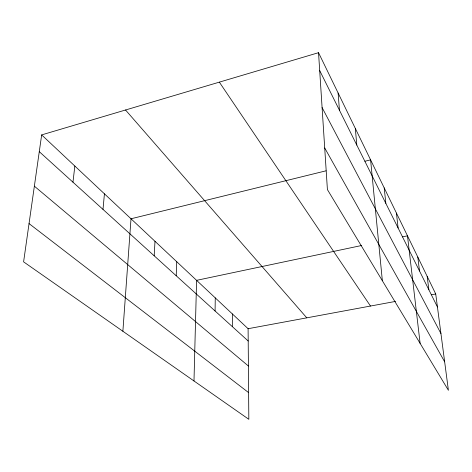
<?xml version="1.0" encoding="UTF-8"?>
<svg xmlns="http://www.w3.org/2000/svg" width="472" height="472" viewBox="0 0 472 472"><rect width="100%" height="100%" fill="white"/><g stroke="black" fill="none" stroke-linecap="round" stroke-linejoin="round"><path stroke-width="0.71" d="M232.342 326.636L232.366 313.933M215.084 310.995L215.256 297.873M193.986 380.969L196.588 280.344L361.422 245.546M176.203 275.754L176.752 261.724M154.197 255.812L154.993 241.298M122.879 331.255L131.01 218.778L326.058 170.811M102.996 209.409L104.436 193.833M72.971 182.198L74.836 166.044M41.66 134.898L23.6 261.848L248.832 419.313L248.101 328.707L41.66 134.898L318.535 52.687L435.727 293.967L448.4 390.297L327.409 189.591L318.535 52.687M364.933 161.247L370.591 159.86L382.355 280.74M402.433 236.885L407.483 235.823L420.121 343.392M248.101 328.707L395.518 301.413M431.414 294.77L435.727 293.967M29.04 223.592L248.62 392.621M34.367 186.174L248.402 366.012M39.276 151.66L248.201 341.008M125.534 109.994L306.788 317.839M219.344 82.14L370.49 306.045M324.712 147.972L444.653 361.823M322.093 107.569L440.931 333.521M319.692 70.564L437.438 306.995M427.172 276.35L428.883 289.814M417.797 257.051L419.508 270.981M396.439 213.084L398.108 228.017M384.208 187.903L385.836 203.367M355.327 128.437L356.797 145.063M338.111 92.99L339.451 110.23"/></g></svg>
